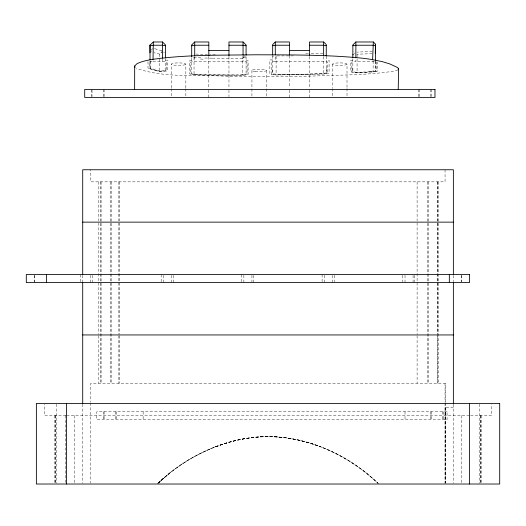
<?xml version="1.0" encoding="UTF-8"?>
<svg xmlns="http://www.w3.org/2000/svg" width="526" height="526" viewBox="0 0 526 526"><rect width="100%" height="100%" fill="white"/><g stroke="black" fill="none" stroke-linecap="round" stroke-linejoin="round"><path stroke-width="0.39" stroke-dasharray="2.63 1.97" d="M326.258 68.308L326.258 73.009C308.538 74.508 290.411 74.659 272.672 73.975L272.672 69.13M370.245 71.753L357.082 72.378L352.847 71.806L352.847 66.953M375.538 61.364L375.538 71.03C367.779 72.351 359.666 73.002 351.841 71.884L351.841 62.061L355.872 61.364L355.872 58.136M156.084 70.517A72.371 12.565 0 0 1 149.351 68.295L149.003 62.061L153.033 61.364L153.04 60.352M235.852 75.001L242.631 75.001L242.631 58.248L243.025 57.768L243.058 54.592M372.52 60.977L372.487 61.351M165.499 58.57L165.499 70.694L159.772 71.069L159.772 54.132L162.481 50.844L164.388 52.699M243.025 57.768L245.655 57.15L246.083 57.492M151.14 50.134L152.777 48.576M158.694 482.612L160.91 480.54M157.826 483.466C191.97 450.697 240.573 431.011 288.097 438.145C321.846 443.306 353.492 459.803 378.122 483.315M215.66 446.666A174.75 174.75 0 0 0 169.379 473.334L157.793 483.486C184.139 458.468 218.343 441.169 254.669 437.323C300.353 432.872 345.358 452.439 378.214 483.499M161.66 479.857L163.165 478.509M157.839 483.479L169.359 473.315M354.419 53.52L354.991 53.034M272.672 56.663L273.625 55.881M397.939 69.813L397.012 70.241A25.13 4.366 0 0 1 394 71.109C367.884 75.257 341.275 74.85 314.923 75.994A372.073 64.613 0 0 1 289.385 76.461A364.853 63.357 0 0 1 269.049 76.612L248.298 76.572A443.786 77.066 0 0 1 227.936 76.369C197.572 74.344 165.651 78.505 136.392 68.38M240.474 75.001L247.089 74.304L247.089 62.061L243.058 61.364L194.712 61.364L190.682 62.061L190.682 73.87L197.381 74.718A51.87 9.008 0 0 0 201.997 74.85L238.166 75.001M275.289 61.364L271.265 62.061L271.265 74.081L275.598 74.784L291.969 74.528L324.338 73.791L327.665 73.101L327.665 62.061L323.641 61.364L275.289 61.364L275.289 55.717M242.631 75.001L246.083 74.403L246.083 55.841M161.088 52.758L161.817 52.653M163.645 52.403L164.013 52.357M372.276 51.384L356.976 52.14M372.158 53.626L357.016 54.25M371.001 72.082L377.55 71.141L377.536 62.061M323.023 53.435L310.143 53.77M308.321 53.81L303.772 53.908M293.423 55.881L275.867 55.907M233.564 75.008L203.746 74.83A57.538 9.994 0 0 1 200.879 74.751L194.041 74.436L191.688 73.864L191.688 56.939M242.631 58.248L212.156 58.169M272.672 59.925L269.851 59.925L269.851 74.186L275.091 75.034L325.094 74.015L329.079 73.186L329.079 60.161L326.258 60.161M165.499 60.115L167.518 60.115L167.518 70.938L159.181 71.483L152.514 69.84L147.997 68.045L147.997 60.911M352.847 60.431L350.835 60.431L350.835 71.97C359.317 73.206 368.134 72.608 376.544 71.082L376.531 62.061L372.487 61.364L355.872 61.364M191.688 60.674L189.676 60.674L189.676 73.975L192.779 74.725L200.498 75.1A59.412 10.316 0 0 0 203.45 75.179L243.459 75.349L248.094 74.554L248.094 60.674L246.083 60.674M153.033 61.364L162.481 61.364L166.512 62.061L166.512 70.813L159.47 71.28L156.117 70.517M453.366 407.367L445.114 407.367L445.114 483.203M65.928 415.527L44.427 415.527L44.427 404.192M66.592 415.527L468.87 415.527M470.546 415.527L491.639 415.527L491.639 404.192M215.312 54.572L209.696 54.52M212.057 58.162L203.746 58.005M207.606 54.494L195.876 54.093M200.886 57.899L193.693 57.209M159.746 54.132L153.829 52.672M159.772 71.069L150.015 68.012L150.015 59.576M156.347 49.174L154.46 48.51M151.85 51.989L151.225 51.752M378.253 483.466L366.747 473.334A174.783 174.783 0 0 0 320.452 446.679M243.577 55.105L245.655 57.15M375.525 60.911L375.538 71.03M185.842 87.855L185.842 64.159A7.252 1.262 0 0 0 174.961 63.067A7.252 1.262 0 0 0 174.961 65.25A7.252 1.262 0 0 0 185.842 64.159M185.842 88.657L185.849 96.672M171.338 87.849L171.338 64.159M171.338 88.651L171.345 96.672M481.573 415.527L481.573 483.302M480.751 415.527L480.751 483.203M480.659 415.527L480.659 483.203M479.554 404.159L479.554 483.295M461.618 275.315L461.618 281.765M461.519 275.315L461.519 281.765M461.427 415.527L461.427 483.302M453.366 275.407L453.366 281.673M453.366 404.251L453.366 483.203M445.312 402.127L445.312 383.296L90.748 383.296L90.748 402.127M445.312 402.949L445.312 483.197M445.233 407.367L445.233 483.203M445.049 169.76L445.049 181.845L90.748 181.845L90.748 169.76M445.049 383.296L445.049 402.127M445.049 402.949L445.049 483.197M443.425 411.726L443.425 419.787M442.445 411.726L442.445 419.787M438.388 181.845L438.388 383.296M437.408 181.845L437.408 383.296M437.251 181.845L437.251 220.874M437.251 222.919L437.251 334.161M437.251 335.7L437.251 383.296M431.34 89.413L431.34 96.666M431.34 411.726L431.34 419.787M430.353 89.413L430.353 96.666M430.353 411.726L430.353 419.787M428.315 181.845L428.315 383.296M427.336 181.845L427.336 383.296M419.248 89.413L419.248 96.666M418.269 89.413L418.269 96.666M417.105 181.845L417.105 220.874M417.105 222.919L417.105 334.161M417.105 335.7L417.105 383.296M414.685 275.315L414.685 281.765M413.081 275.315L413.081 282.567M405.02 275.315L405.02 282.567M405.02 411.726L405.02 419.787M402.6 275.315L402.6 281.765M373.131 60.95L373.131 71.602M357.082 54.329L357.082 72.378M352.847 58.662L352.847 71.806M347.009 64.159A7.252 1.262 0 0 1 336.127 65.25A7.252 1.262 0 0 1 336.127 63.067A7.252 1.262 0 0 1 347.009 64.159L347.009 87.724M347.009 88.532L347.009 96.659M334.207 275.315L334.207 281.765M332.504 64.159L332.504 87.724M332.504 88.532L332.504 96.659M332.498 275.315L332.498 282.567M326.258 56.177L326.258 73.009M324.443 275.315L324.443 282.567M323.641 56.525L323.589 73.561M322.122 274.513L322.122 281.765M309.538 56.525L309.538 87.829M309.538 90.216L309.538 97.468M289.392 55.717L289.392 87.829M289.392 90.216L289.392 97.468M276.104 56.197L276.104 74.528M272.672 55.776L272.672 73.975M266.426 70.458L266.426 96.652M253.736 275.315L253.736 282.567M251.921 70.458L251.921 96.652M251.921 275.315L251.921 282.567M243.86 275.315L243.86 282.567M243.058 55.717L243.058 61.364M241.644 274.513L241.644 281.765M228.961 56.644L228.961 88.256M228.961 90.216L228.961 96.666M208.815 56.644L208.815 87.783M208.815 90.216L208.815 97.468M194.712 56.525L194.712 61.364M194.041 57.525L194.041 74.436M173.258 275.315L173.258 282.567M171.345 275.315L171.345 282.567M163.284 275.315L163.284 282.567M162.481 58.945L162.481 61.364M161.166 274.513L161.166 281.765M150.285 61.023L150.285 68.248M143.138 411.726L143.138 419.787M119.073 181.845L119.073 220.874M119.073 222.919L119.073 334.161M119.073 335.7L119.073 383.296M118.968 181.845L118.968 220.874M118.968 222.919L118.968 334.161M118.968 335.7L118.968 383.296M116.2 411.726L116.2 419.787M115.569 411.726L115.569 419.787M111.17 181.845L111.17 383.296M110.532 181.845L110.532 383.296M104.115 89.413L104.115 96.666M104.115 411.726L104.115 419.787M103.484 89.413L103.484 96.666M103.484 411.726L103.484 419.787M101.097 181.845L101.097 383.296M100.459 181.845L100.459 383.296M98.822 181.845L98.822 220.874M98.822 222.919L98.822 334.161M98.822 335.7L98.822 383.296M92.78 275.315L92.78 282.567M92.03 90.216L92.03 96.666M91.392 89.413L91.392 96.666M90.761 275.315L90.761 282.567M90.748 402.949L90.748 483.197M82.707 275.315L82.707 282.567M82.707 404.251L82.707 483.203M80.688 274.513L80.688 281.765M74.646 415.527L74.646 483.302M65.553 415.527L65.553 484.019M56.519 404.159L56.519 483.295M55.684 415.527L55.684 484.019M55.48 415.527L55.48 484.019M54.5 415.527L54.5 483.302M34.532 275.315L34.532 281.765M34.328 275.315L34.328 282.567M215.732 446.857A144.992 144.992 0 0 1 274.769 436.639M274.763 436.751A148.076 148.076 0 0 1 320.413 446.778M261.343 436.639A144.985 144.985 0 0 1 320.373 446.863M215.699 446.765A148.089 148.089 0 0 1 261.35 436.744M203.135 59.155A57.4 15.195 -0.4 0 1 200.044 59.037M161.909 50.726A63.692 11.243 0 0 1 156.367 49.174M447.067 411.726L96.791 411.726L96.791 419.787L447.067 419.787L447.067 411.726M255.241 71.516A7.252 1.262 0 0 0 266.419 70.517A7.252 1.262 0 0 0 255.866 69.333A7.252 1.262 0 0 0 255.241 71.516"/><path stroke-width="0.79" d="M150.015 52.784L150.015 45.137L153.322 41.981L162.481 41.981L165.499 44.96L165.499 57.86M162.481 41.981L162.481 58.136M355.872 57.334L355.872 41.981L373.348 41.981L375.525 44.191L375.294 53.119M373.348 41.981L372.612 59.721M134.63 89.413L134.695 66.02L136.661 63.975A59.182 10.277 0 0 1 151.363 59.55C185.698 54.526 220.565 55.329 255.169 54.783C290.608 54.921 326.153 54.665 361.461 58.103A71.424 12.4 0 0 1 372.04 59.55L382.58 61.72L389.779 63.922L397.354 67.44L398.596 68.63L398.491 69.366M153.04 59.346L153.322 41.981M398.235 89.413L398.596 68.63M134.695 66.02L134.965 67.302M208.815 55.868L208.815 41.981L194.712 41.981L191.688 44.96L191.688 56.939M289.392 55.243L289.392 41.981L275.289 41.981L272.672 44.559L272.672 55.046M355.872 41.981L352.847 44.96L352.847 57.268M352.847 54.849L353.275 54.487M191.688 45.769L194.712 45.236L208.815 45.236M272.672 45.703L275.289 45.236L289.392 45.236M352.847 45.769L355.872 45.236L373.348 45.236L375.525 45.69L375.525 44.237L375.538 60.556M150.015 45.716L153.322 45.236L162.481 45.236L165.499 45.769M246.083 55.145L246.083 44.96L243.058 41.981L228.961 41.981L228.961 55.868M326.258 55.776L326.258 44.559L323.641 41.981L309.538 41.981L309.538 55.717M228.961 45.236L243.058 45.236L246.083 45.769M309.538 45.236L323.641 45.236L326.258 45.703M208.815 50.457L228.961 50.457M289.392 50.457L309.538 50.457M82.707 222.136L453.366 222.136M82.707 334.944L453.366 334.944M325.883 55.388L326.258 55.677M469.481 403.435L469.481 484.019M453.366 274.625L453.366 169.76L82.707 169.76L82.707 274.625M453.366 282.455L453.366 403.751M449.335 274.513L449.335 282.567M323.641 41.981L323.641 55.717M275.289 41.981L275.289 54.914M243.058 41.981L243.058 54.914M194.712 41.981L194.712 55.717M150.015 45.137L150.015 59.997M82.707 282.455L82.707 403.751M66.592 403.435L66.592 484.019M46.446 274.513L46.446 282.567M434.982 89.413L84.706 89.413L84.706 97.468L434.982 97.468L434.982 89.413M469.481 274.513L26.3 274.513L26.3 282.567L469.481 282.567L469.481 274.513M499.7 403.435L36.373 403.435L36.373 484.019L499.7 484.019L499.7 403.435"/></g></svg>
